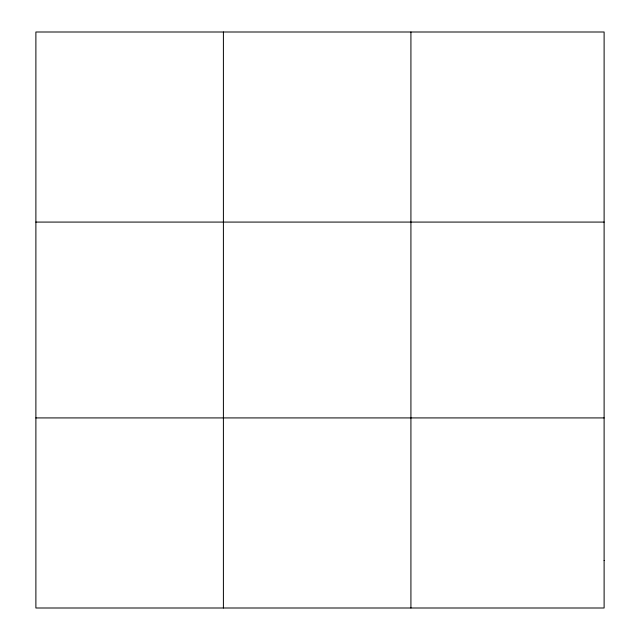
<?xml version="1.0" encoding="UTF-8"?>
<svg xmlns="http://www.w3.org/2000/svg" width="640" height="640" viewBox="0 0 640 640"><rect width="100%" height="100%" fill="white"/><g stroke="black" fill="none" stroke-linecap="round" stroke-linejoin="round"><path stroke-width="0.96" d="M223.4 32L223.4 608M410.92 32L410.92 608M35.888 222.08L604.112 222.08M35.888 417.92L604.112 417.92M604.112 560.48L604.112 608L35.888 608L35.888 32L604.112 32L604.112 560.48"/></g></svg>
